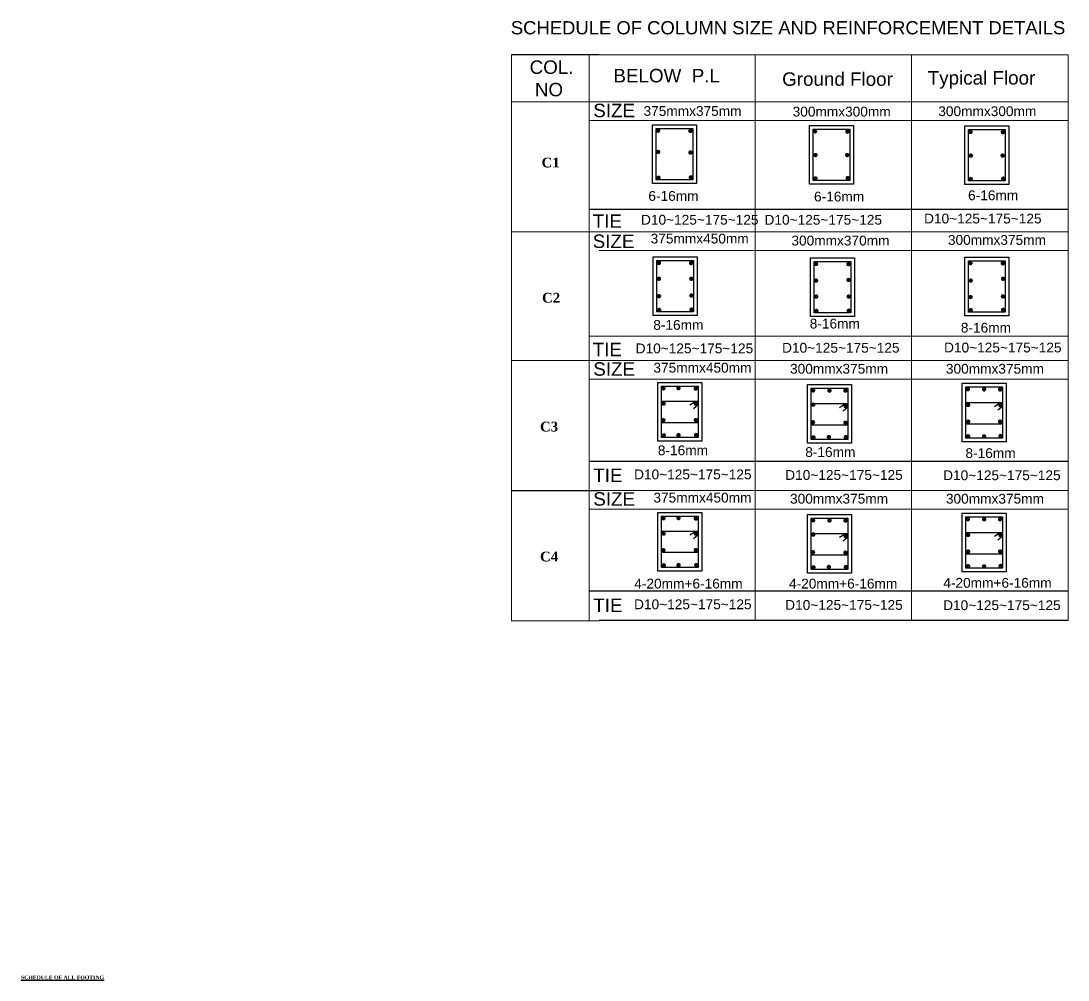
# Model space of a CAD drawing. Header units: inches. Extents: x -4010 to 92088, y -38563 to -1318.
# Drawn here: x 31577 to 32132, y -15892 to -15383 of the extents above; entities that cross this region are included whole.
import ezdxf

# ---------------------------------------------------------------- set-up
doc = ezdxf.new("R2010")
doc.units = ezdxf.units.IN
doc.header["$MEASUREMENT"] = 0
for name, color, linetype, lineweight in [('1-TXT', 4, 'Continuous', 5), ('FOOTTING_SCH', 7, 'Continuous', 15), ('WIN-1', 8, 'Continuous', 0)]:
    doc.layers.add(name, color=color, linetype=linetype, lineweight=lineweight)
doc.layers.add('TEX', color=7, linetype='Continuous')
doc.styles.add('ARIAL', font='arial.ttf')
doc.styles.get("Standard").update_dxf_attribs({"font": 'ARIALN.TTF'})

msp = doc.modelspace()

# ---------------------------------------------------------------- linework, layer by layer
for p, q in [((31883.871, -15401.315), (31837.401, -15401.315)), ((31912.151, -15438.395), (31935.479, -15438.395)), ((31912.151, -15469.499), (31912.151, -15438.395)), ((31935.479, -15438.395), (31935.479, -15469.499)), ((31995.338, -15438.755), (32018.666, -15438.755)), ((31995.338, -15469.859), (31995.338, -15438.755)), ((32018.666, -15438.755), (32018.666, -15469.859)), ((32077.729, -15439.051), (32101.057, -15439.051)), ((32077.729, -15470.155), (32077.729, -15439.051)), ((32101.057, -15439.051), (32101.057, -15470.155)), ((31914.095, -15440.339), (31933.535, -15440.339)), ((31914.095, -15467.555), (31914.095, -15440.339)), ((31933.535, -15440.339), (31933.535, -15467.555)), ((31997.282, -15440.699), (32016.722, -15440.699)), ((31997.282, -15467.915), (31997.282, -15440.699)), ((32016.722, -15440.699), (32016.722, -15467.915)), ((32079.673, -15440.995), (32099.113, -15440.995)), ((32079.673, -15468.211), (32079.673, -15440.995)), ((32099.113, -15440.995), (32099.113, -15468.211)), ((31933.535, -15467.555), (31914.095, -15467.555)), ((32016.722, -15467.915), (31997.282, -15467.915)), ((31935.479, -15469.499), (31912.151, -15469.499)), ((32018.666, -15469.859), (31995.338, -15469.859)), ((32101.057, -15470.155), (32077.729, -15470.155)), ((32099.113, -15468.211), (32079.673, -15468.211)), ((32132.453, -15483.27), (31878.677, -15483.27)), ((31912.549, -15508.496), (31935.877, -15508.496)), ((31912.549, -15539.6), (31912.549, -15508.496)), ((31914.493, -15510.44), (31933.933, -15510.44)), ((31914.493, -15537.656), (31914.493, -15510.44)), ((31933.933, -15510.44), (31933.933, -15537.656)), ((31935.877, -15508.496), (31935.877, -15539.6)), ((31995.884, -15509.024), (32019.212, -15509.024)), ((31995.884, -15540.128), (31995.884, -15509.024)), ((31997.828, -15510.968), (32017.268, -15510.968)), ((31997.828, -15538.184), (31997.828, -15510.968)), ((32017.268, -15510.968), (32017.268, -15538.184)), ((32019.212, -15509.024), (32019.212, -15540.128)), ((32077.678, -15508.618), (32101.006, -15508.618)), ((32077.678, -15539.722), (32077.678, -15508.618)), ((32079.622, -15510.562), (32099.062, -15510.562)), ((32079.622, -15537.778), (32079.622, -15510.562)), ((32099.062, -15510.562), (32099.062, -15537.778)), ((32101.006, -15508.618), (32101.006, -15539.722)), ((31935.877, -15539.6), (31912.549, -15539.6)), ((31933.933, -15537.656), (31914.493, -15537.656)), ((32017.268, -15538.184), (31997.828, -15538.184)), ((32101.006, -15539.722), (32077.678, -15539.722)), ((32099.062, -15537.778), (32079.622, -15537.778)), ((32019.212, -15540.128), (31995.884, -15540.128)), ((31914.982, -15574.985), (31938.31, -15574.985)), ((31914.982, -15606.089), (31914.982, -15574.985)), ((31916.926, -15576.929), (31936.366, -15576.929)), ((31916.926, -15604.145), (31916.926, -15576.929)), ((31936.366, -15576.929), (31936.366, -15604.145)), ((31938.31, -15574.985), (31938.31, -15606.089)), ((31994.298, -15576.06), (32017.626, -15576.06)), ((31994.298, -15607.164), (31994.298, -15576.06)), ((31996.242, -15578.004), (32015.682, -15578.004)), ((31996.242, -15605.22), (31996.242, -15578.004)), ((32015.682, -15578.004), (32015.682, -15605.22)), ((32017.626, -15576.06), (32017.626, -15607.164)), ((32076.303, -15575.47), (32099.631, -15575.47)), ((32076.303, -15606.574), (32076.303, -15575.47)), ((32078.247, -15577.414), (32097.687, -15577.414)), ((32078.247, -15604.63), (32078.247, -15577.414)), ((32097.687, -15577.414), (32097.687, -15604.63)), ((32099.631, -15575.47), (32099.631, -15606.574)), ((31936.366, -15585.086), (31916.926, -15585.086)), ((32015.682, -15586.368), (31996.242, -15586.368)), ((32097.687, -15585.869), (32078.247, -15585.869)), ((31916.926, -15596.15), (31936.366, -15596.15)), ((31996.242, -15597.432), (32015.682, -15597.432)), ((32078.247, -15596.933), (32097.687, -15596.933)), ((31938.31, -15606.089), (31914.982, -15606.089)), ((31936.366, -15604.145), (31916.926, -15604.145)), ((32015.682, -15605.22), (31996.242, -15605.22)), ((32099.631, -15606.574), (32076.303, -15606.574)), ((32097.687, -15604.63), (32078.247, -15604.63)), ((32017.626, -15607.164), (31994.298, -15607.164)), ((31878.677, -15616.662), (32132.453, -15616.662)), ((31914.982, -15643.859), (31938.31, -15643.859)), ((31914.982, -15674.963), (31914.982, -15643.859)), ((31938.31, -15643.859), (31938.31, -15674.963)), ((31994.298, -15644.934), (32017.626, -15644.934)), ((31994.298, -15676.038), (31994.298, -15644.934)), ((32017.626, -15644.934), (32017.626, -15676.038)), ((32076.303, -15644.344), (32099.631, -15644.344)), ((32076.303, -15675.448), (32076.303, -15644.344)), ((32099.631, -15644.344), (32099.631, -15675.448)), ((31916.926, -15645.803), (31936.366, -15645.803)), ((31916.926, -15673.019), (31916.926, -15645.803)), ((31936.366, -15645.803), (31936.366, -15673.019)), ((31996.242, -15646.878), (32015.682, -15646.878)), ((31996.242, -15674.094), (31996.242, -15646.878)), ((32015.682, -15646.878), (32015.682, -15674.094)), ((32078.247, -15646.288), (32097.687, -15646.288)), ((32078.247, -15673.504), (32078.247, -15646.288)), ((32097.687, -15646.288), (32097.687, -15673.504)), ((31936.366, -15653.96), (31916.926, -15653.96)), ((32015.682, -15655.242), (31996.242, -15655.242)), ((32097.687, -15654.743), (32078.247, -15654.743)), ((31916.926, -15665.024), (31936.366, -15665.024)), ((31996.242, -15666.306), (32015.682, -15666.306)), ((32078.247, -15665.807), (32097.687, -15665.807)), ((31936.366, -15673.019), (31916.926, -15673.019)), ((31938.31, -15674.963), (31914.982, -15674.963)), ((32017.626, -15676.038), (31994.298, -15676.038)), ((32015.682, -15674.094), (31996.242, -15674.094)), ((32099.631, -15675.448), (32076.303, -15675.448)), ((32097.687, -15673.504), (32078.247, -15673.504)), ((31878.677, -15685.536), (32132.453, -15685.536))]:
    msp.add_line(p, q)
for points in [[(31936.366, -15585.373, 0.1424249), (31935.12, -15585.086), (31932.064, -15587.095)], [(31936.366, -15585.373, -0.0258205), (31936.327, -15586.896), (31933.874, -15588.959)], [(32015.682, -15586.655, 0.1424249), (32014.437, -15586.368), (32011.381, -15588.378)], [(32015.682, -15586.655, -0.0258205), (32015.643, -15588.178), (32013.191, -15590.242)], [(32097.687, -15586.156, 0.1424249), (32096.441, -15585.869), (32093.385, -15587.878)], [(32097.687, -15586.156, -0.0258205), (32097.648, -15587.679), (32095.195, -15589.742)], [(31936.366, -15654.247, 0.1424249), (31935.12, -15653.96), (31932.064, -15655.969)], [(31936.366, -15654.247, -0.0258205), (31936.327, -15655.77), (31933.874, -15657.833)], [(32015.682, -15655.529, 0.1424249), (32014.437, -15655.242), (32011.381, -15657.252)], [(32015.682, -15655.529, -0.0258205), (32015.643, -15657.052), (32013.191, -15659.116)], [(32097.687, -15655.03, 0.1424249), (32096.441, -15654.743), (32093.385, -15656.752)], [(32097.687, -15655.03, -0.0258205), (32097.648, -15656.553), (32095.195, -15658.616)]]:
    msp.add_lwpolyline(points, format="xyb")
at = {"layer": '1-TXT', "color": 7, "lineweight": 9, "const_width": 1.093}
for points in [[(31914.573, -15441.554, 1), (31915.788, -15441.554, 1)], [(31931.695, -15441.664, 1), (31932.91, -15441.664, 1)], [(31997.76, -15441.914, 1), (31998.975, -15441.914, 1)], [(32014.882, -15442.024, 1), (32016.097, -15442.024, 1)], [(32080.151, -15442.211, 1), (32081.366, -15442.211, 1)], [(32097.273, -15442.321, 1), (32098.488, -15442.321, 1)], [(31914.557, -15452.809, 1), (31915.772, -15452.809, 1)], [(31931.729, -15453.133, 1), (31932.944, -15453.133, 1)], [(31997.947, -15454.465, 1), (31999.162, -15454.465, 1)], [(32014.795, -15454.465, 1), (32016.01, -15454.465, 1)], [(32080.307, -15454.762, 1), (32081.522, -15454.762, 1)], [(32097.155, -15454.762, 1), (32098.37, -15454.762, 1)], [(31914.738, -15466.483, 1), (31915.953, -15466.483, 1)], [(31931.915, -15466.318, 1), (31933.13, -15466.318, 1)], [(31997.925, -15466.843, 1), (31999.14, -15466.843, 1)], [(32015.102, -15466.678, 1), (32016.317, -15466.678, 1)], [(32080.316, -15467.14, 1), (32081.531, -15467.14, 1)], [(32097.493, -15466.974, 1), (32098.708, -15466.974, 1)], [(31914.971, -15511.656, 1), (31916.186, -15511.656, 1)], [(31932.093, -15511.766, 1), (31933.308, -15511.766, 1)], [(31998.306, -15512.184, 1), (31999.521, -15512.184, 1)], [(32015.428, -15512.294, 1), (32016.643, -15512.294, 1)], [(32080.1, -15511.777, 1), (32081.315, -15511.777, 1)], [(32097.222, -15511.887, 1), (32098.437, -15511.887, 1)], [(31914.989, -15520.032, 1), (31916.204, -15520.032, 1)], [(31932.161, -15520.032, 1), (31933.376, -15520.032, 1)], [(31998.257, -15521.004, 1), (31999.472, -15521.004, 1)], [(32015.429, -15520.68, 1), (32016.644, -15520.68, 1)], [(32080.229, -15521.004, 1), (32081.444, -15521.004, 1)], [(32097.401, -15520.032, 1), (32098.616, -15520.032, 1)], [(31915.042, -15529.266, 1), (31916.257, -15529.266, 1)], [(31932.214, -15528.942, 1), (31933.429, -15528.942, 1)], [(31998.377, -15529.47, 1), (31999.592, -15529.47, 1)], [(32015.549, -15529.47, 1), (32016.764, -15529.47, 1)], [(32080.171, -15529.712, 1), (32081.386, -15529.712, 1)], [(32097.343, -15529.388, 1), (32098.558, -15529.388, 1)], [(31915.136, -15536.585, 1), (31916.351, -15536.585, 1)], [(31932.313, -15536.419, 1), (31933.528, -15536.419, 1)], [(31998.471, -15537.112, 1), (31999.686, -15537.112, 1)], [(32015.648, -15536.947, 1), (32016.863, -15536.947, 1)], [(32080.265, -15536.706, 1), (32081.48, -15536.706, 1)], [(32097.442, -15536.541, 1), (32098.657, -15536.541, 1)], [(31917.403, -15578.145, 1), (31918.618, -15578.145, 1)], [(31925.357, -15578.028, 1), (31926.572, -15578.028, 1)], [(31934.525, -15578.254, 1), (31935.74, -15578.254, 1)], [(31996.72, -15579.219, 1), (31997.935, -15579.219, 1)], [(32005.385, -15579.324, 1), (32006.6, -15579.324, 1)], [(32013.842, -15579.329, 1), (32015.057, -15579.329, 1)], [(32078.724, -15578.629, 1), (32079.939, -15578.629, 1)], [(32087.357, -15578.676, 1), (32088.572, -15578.676, 1)], [(32095.846, -15578.739, 1), (32097.061, -15578.739, 1)], [(31917.506, -15586.231, 1), (31918.721, -15586.231, 1)], [(31934.636, -15586.289, 1), (31935.851, -15586.289, 1)], [(31996.775, -15586.758, 1), (31997.99, -15586.758, 1)], [(32013.965, -15587.56, 1), (32015.18, -15587.56, 1)], [(32078.856, -15586.951, 1), (32080.071, -15586.951, 1)], [(32095.988, -15587.01, 1), (32097.203, -15587.01, 1)], [(31917.348, -15595.039, 1), (31918.563, -15595.039, 1)], [(31934.57, -15594.963, 1), (31935.785, -15594.963, 1)], [(31996.665, -15596.113, 1), (31997.88, -15596.113, 1)], [(32013.842, -15596.334, 1), (32015.057, -15596.334, 1)], [(32078.896, -15595.778, 1), (32080.111, -15595.778, 1)], [(32095.846, -15595.744, 1), (32097.061, -15595.744, 1)], [(31917.569, -15603.073, 1), (31918.784, -15603.073, 1)], [(31925.357, -15602.976, 1), (31926.572, -15602.976, 1)], [(31934.746, -15602.908, 1), (31935.961, -15602.908, 1)], [(31996.885, -15604.148, 1), (31998.1, -15604.148, 1)], [(32005.061, -15603.948, 1), (32006.276, -15603.948, 1)], [(32014.062, -15603.983, 1), (32015.277, -15603.983, 1)], [(32078.89, -15603.558, 1), (32080.105, -15603.558, 1)], [(32087.357, -15603.624, 1), (32088.572, -15603.624, 1)], [(32096.067, -15603.393, 1), (32097.282, -15603.393, 1)], [(31917.403, -15647.019, 1), (31918.618, -15647.019, 1)], [(31925.357, -15646.902, 1), (31926.572, -15646.902, 1)], [(31934.525, -15647.128, 1), (31935.74, -15647.128, 1)], [(31996.72, -15648.093, 1), (31997.935, -15648.093, 1)], [(32005.385, -15648.198, 1), (32006.6, -15648.198, 1)], [(32013.842, -15648.203, 1), (32015.057, -15648.203, 1)], [(32078.724, -15647.503, 1), (32079.939, -15647.503, 1)], [(32087.357, -15647.55, 1), (32088.572, -15647.55, 1)], [(32095.846, -15647.613, 1), (32097.061, -15647.613, 1)], [(31917.506, -15655.105, 1), (31918.721, -15655.105, 1)], [(31934.636, -15655.163, 1), (31935.851, -15655.163, 1)], [(31996.775, -15655.632, 1), (31997.99, -15655.632, 1)], [(32013.965, -15656.435, 1), (32015.18, -15656.435, 1)], [(32078.856, -15655.825, 1), (32080.071, -15655.825, 1)], [(32095.988, -15655.884, 1), (32097.203, -15655.884, 1)], [(31917.348, -15663.913, 1), (31918.563, -15663.913, 1)], [(31934.57, -15663.837, 1), (31935.785, -15663.837, 1)], [(31996.665, -15664.988, 1), (31997.88, -15664.988, 1)], [(32013.842, -15665.208, 1), (32015.057, -15665.208, 1)], [(32078.896, -15664.652, 1), (32080.111, -15664.652, 1)], [(32095.846, -15664.618, 1), (32097.061, -15664.618, 1)], [(31917.569, -15671.947, 1), (31918.784, -15671.947, 1)], [(31925.357, -15671.85, 1), (31926.572, -15671.85, 1)], [(31934.746, -15671.782, 1), (31935.961, -15671.782, 1)], [(31996.885, -15673.022, 1), (31998.1, -15673.022, 1)], [(32005.061, -15672.822, 1), (32006.276, -15672.822, 1)], [(32014.062, -15672.857, 1), (32015.277, -15672.857, 1)], [(32078.89, -15672.432, 1), (32080.105, -15672.432, 1)], [(32087.357, -15672.498, 1), (32088.572, -15672.498, 1)], [(32096.067, -15672.267, 1), (32097.282, -15672.267, 1)]]:
    msp.add_lwpolyline(points, format="xyb", close=True, dxfattribs=at)
at = {"layer": 'FOOTTING_SCH', "color": 7}
for p, q in [((31966.565, -15401.315), (31966.565, -15701.114)), ((32049.509, -15401.315), (32049.509, -15701.114)), ((32132.453, -15401.315), (32132.453, -15701.114)), ((31837.401, -15426.227), (32132.453, -15426.227)), ((31883.871, -15426.227), (32132.453, -15426.227)), ((31883.871, -15426.227), (32132.453, -15426.227)), ((31883.871, -15426.227), (32132.453, -15426.227)), ((31878.677, -15436.171), (32132.453, -15436.171)), ((31919.222, -15436.171), (32132.453, -15436.171)), ((31837.401, -15495.101), (32132.453, -15495.101)), ((31883.871, -15495.101), (32132.453, -15495.101)), ((31883.871, -15495.101), (32132.453, -15495.101)), ((31883.871, -15495.101), (32132.453, -15495.101)), ((31883.871, -15505.045), (32132.453, -15505.045)), ((31919.222, -15505.045), (32132.453, -15505.045)), ((31878.677, -15550.405), (32132.453, -15550.405)), ((31919.222, -15550.405), (32132.453, -15550.405)), ((31837.401, -15563.365), (32132.453, -15563.365)), ((31883.871, -15563.365), (32132.453, -15563.365)), ((31883.871, -15563.365), (32132.453, -15563.365)), ((31883.871, -15563.365), (32132.453, -15563.365)), ((31883.871, -15563.365), (32132.453, -15563.365)), ((31883.871, -15563.365), (32132.453, -15563.365)), ((31883.871, -15563.365), (32132.453, -15563.365)), ((31878.677, -15573.31), (32132.453, -15573.31)), ((31919.222, -15573.31), (32132.453, -15573.31)), ((31837.401, -15632.24), (32132.453, -15632.24)), ((31837.401, -15632.492), (31883.871, -15632.492)), ((31837.401, -15632.492), (31883.871, -15632.492)), ((31837.401, -15632.492), (31883.871, -15632.492)), ((31837.401, -15632.492), (31883.871, -15632.492)), ((31837.401, -15632.513), (31883.871, -15632.513)), ((31883.871, -15632.219), (32132.453, -15632.219)), ((31883.871, -15632.219), (32132.453, -15632.219)), ((31883.871, -15632.219), (32132.453, -15632.219)), ((31883.871, -15632.219), (32132.453, -15632.219)), ((31883.871, -15632.219), (32132.453, -15632.219)), ((31883.871, -15632.219), (32132.453, -15632.219)), ((31883.871, -15632.219), (32132.453, -15632.219)), ((31883.871, -15632.219), (32132.453, -15632.219)), ((31883.871, -15632.24), (32132.453, -15632.24)), ((31883.871, -15632.24), (32132.453, -15632.24)), ((31883.871, -15632.24), (32132.453, -15632.24)), ((31883.871, -15632.24), (32132.453, -15632.24)), ((31883.871, -15632.24), (32132.453, -15632.24)), ((31883.871, -15632.24), (32132.453, -15632.24)), ((31883.871, -15632.24), (32132.453, -15632.24)), ((31883.871, -15632.24), (32132.453, -15632.24)), ((31883.871, -15632.24), (32132.453, -15632.24)), ((31883.871, -15632.24), (32132.453, -15632.24)), ((31883.871, -15632.24), (32132.453, -15632.24)), ((31883.871, -15632.24), (32132.453, -15632.24)), ((31883.871, -15632.24), (32132.453, -15632.24)), ((31878.677, -15642.184), (32132.453, -15642.184)), ((31919.222, -15642.184), (32132.453, -15642.184)), ((31837.401, -15701.366), (31883.871, -15701.366)), ((31837.401, -15701.366), (31883.871, -15701.366)), ((31837.401, -15701.366), (31883.871, -15701.366)), ((31837.401, -15701.366), (31883.871, -15701.366)), ((31837.401, -15701.387), (31883.871, -15701.387)), ((31883.871, -15701.093), (32132.453, -15701.093)), ((31883.871, -15701.093), (32132.453, -15701.093)), ((31883.871, -15701.093), (32132.453, -15701.093)), ((31883.871, -15701.093), (32132.453, -15701.093)), ((31883.871, -15701.093), (32132.453, -15701.093)), ((31883.871, -15701.093), (32132.453, -15701.093)), ((31883.871, -15701.093), (32132.453, -15701.093)), ((31883.871, -15701.093), (32132.453, -15701.093)), ((31883.871, -15701.114), (32132.453, -15701.114)), ((31883.871, -15701.114), (32132.453, -15701.114)), ((31883.871, -15701.114), (32132.453, -15701.114)), ((31883.871, -15701.114), (32132.453, -15701.114)), ((31883.871, -15701.114), (32132.453, -15701.114)), ((31883.871, -15701.114), (32132.453, -15701.114)), ((31883.871, -15701.114), (32132.453, -15701.114))]:
    msp.add_line(p, q, dxfattribs=at)
for points in [[(31837.401, -15563.639), (31837.401, -15401.315)], [(31878.677, -15701.387), (31878.677, -15401.315), (32132.453, -15401.315)], [(31883.871, -15401.315), (32049.509, -15401.315)], [(31837.401, -15701.387), (31837.401, -15479.797)]]:
    msp.add_lwpolyline(points, dxfattribs=at)

# ---------------------------------------------------------------- texts
at = {"lineweight": 30, "width": 116.57174, "attachment_point": 1, "style": 'ARIAL'}
for s, insert, char_height in [('375mmx375mm', (31907.446, -15428.521), 5.184), ('300mmx300mm', (31986.474, -15428.832), 5.18992), ('300mmx300mm', (32063.665, -15428.618), 5.18992), ('6-16mm ', (31910.01, -15473.544), 5.1899), ('6-16mm ', (32079.462, -15473.22), 5.1899), ('6-16mm ', (31997.814, -15473.868), 5.1899), ('D10~125~175~125 ', (31906.099, -15486.162), 5.18992), ('D10~125~175~125 ', (31971.57, -15486.18), 5.18992), ('D10~125~175~125 ', (32056.134, -15485.532), 5.18992), ('375mmx450mm ', (31911.216, -15496.152), 5.18992), ('300mmx370mm', (31985.826, -15497.196), 5.18992), ('300mmx375mm', (32068.77, -15496.872), 5.18992), ('     8-16mm ', (31902.539, -15541.908), 5.18992), ('     8-16mm ', (31985.461, -15541.22), 5.18992), ('     8-16mm ', (32065.571, -15543.389), 5.18992), ('D10~125~175~125 ', (31903.286, -15554.349), 5.18992), ('D10~125~175~125 ', (31980.868, -15554.02), 5.18992), ('D10~125~175~125 ', (32066.729, -15553.896), 5.18992), ('375mmx450mm ', (31912.68, -15564.586), 5.18992), ('300mmx375mm ', (31985.088, -15565.164), 5.18992), ('300mmx375mm', (32067.708, -15565.164), 5.18992), ('     8-16mm ', (31904.971, -15608.396), 5.18992), ('     8-16mm ', (31983.087, -15609.309), 5.18992), ('     8-16mm ', (32068.004, -15609.877), 5.18992), ('D10~125~175~125 ', (31902.427, -15621.152), 5.18992), ('D10~125~175~125 ', (31982.542, -15621.471), 5.18992), ('D10~125~175~125 ', (32066.245, -15621.612), 5.18992), ('375mmx450mm ', (31912.68, -15633.46), 5.18992), ('300mmx375mm ', (31985.088, -15634.038), 5.18992), ('300mmx375mm', (32067.708, -15634.038), 5.18992), ('4-20mm+6-16mm ', (32066.325, -15678.639), 5.18992), ('4-20mm+6-16mm ', (31902.539, -15679.046), 5.18992), ('4-20mm+6-16mm ', (31984.531, -15679.046), 5.18992), ('D10~125~175~125 ', (31902.427, -15690.026), 5.18992), ('D10~125~175~125 ', (31982.542, -15690.345), 5.18992), ('D10~125~175~125 ', (32066.245, -15690.486), 5.18992)]:
    msp.add_mtext(s, dxfattribs=dict(at, insert=insert, char_height=char_height))
at = {"layer": 'FOOTTING_SCH', "color": 7, "insert": (31834.376, -15383.475), "char_height": 7, "width": 488.52143, "attachment_point": 1, "style": 'ARIAL'}
msp.add_mtext('{\\C0; SCHEDULE OF COLUMN SIZE AND REINFORCEMENT DETAILS}', dxfattribs=at)
at = {"layer": 'TEX', "insert": (31577.449, -15889.401), "char_height": 2, "width": 72.7601, "attachment_point": 1}
msp.add_mtext('{\\fTimes New Roman|b1|i0|c0|p18;\\LSCHEDULE OF ALL FOOTING}', dxfattribs=at)
at = {"layer": 'WIN-1', "lineweight": 30, "char_height": 7.128, "width": 283.44145, "attachment_point": 1, "style": 'ARIAL'}
for s, insert in [('{\\C0;COL.\\P NO}', (31847.077, -15404.305)), ('{\\C0;BELOW  P.L}', (31891.503, -15408.798)), ('{\\C0;Ground Floor}', (31980.914, -15410.628)), ('{\\C0;Typical Floor}', (32058.083, -15409.98)), ('{\\C0;SIZE}', (31880.811, -15427.266)), ('{\\C0;TIE}', (31880.487, -15485.91)), ('{\\C0;SIZE}', (31880.487, -15496.602)), ('{\\C0;TIE}', (31880.487, -15553.95)), ('{\\C0;SIZE}', (31880.811, -15564.318)), ('{\\C0;TIE}', (31880.811, -15620.694)), ('{\\C0;SIZE}', (31880.811, -15633.192)), ('{\\C0;TIE}', (31880.811, -15689.568))]:
    msp.add_mtext(s, dxfattribs=dict(at, insert=insert))
at = {"layer": 'WIN-1', "lineweight": 30, "char_height": 5.184, "width": 283.44145, "attachment_point": 1}
for s, insert in [('{\\fTimes New Roman|b1|i0|c0|p18;\\C0;C1}', (31853.406, -15455.846)), ('{\\fTimes New Roman|b1|i0|c0|p18;\\C0;C2}', (31853.67, -15527.505)), ('{\\fTimes New Roman|b1|i0|c0|p18;\\C0;C3}', (31852.587, -15595.826)), ('{\\fTimes New Roman|b1|i0|c0|p18;\\C0;C4}', (31852.587, -15664.7))]:
    msp.add_mtext(s, dxfattribs=dict(at, insert=insert))

doc.saveas('drawing.dxf')
